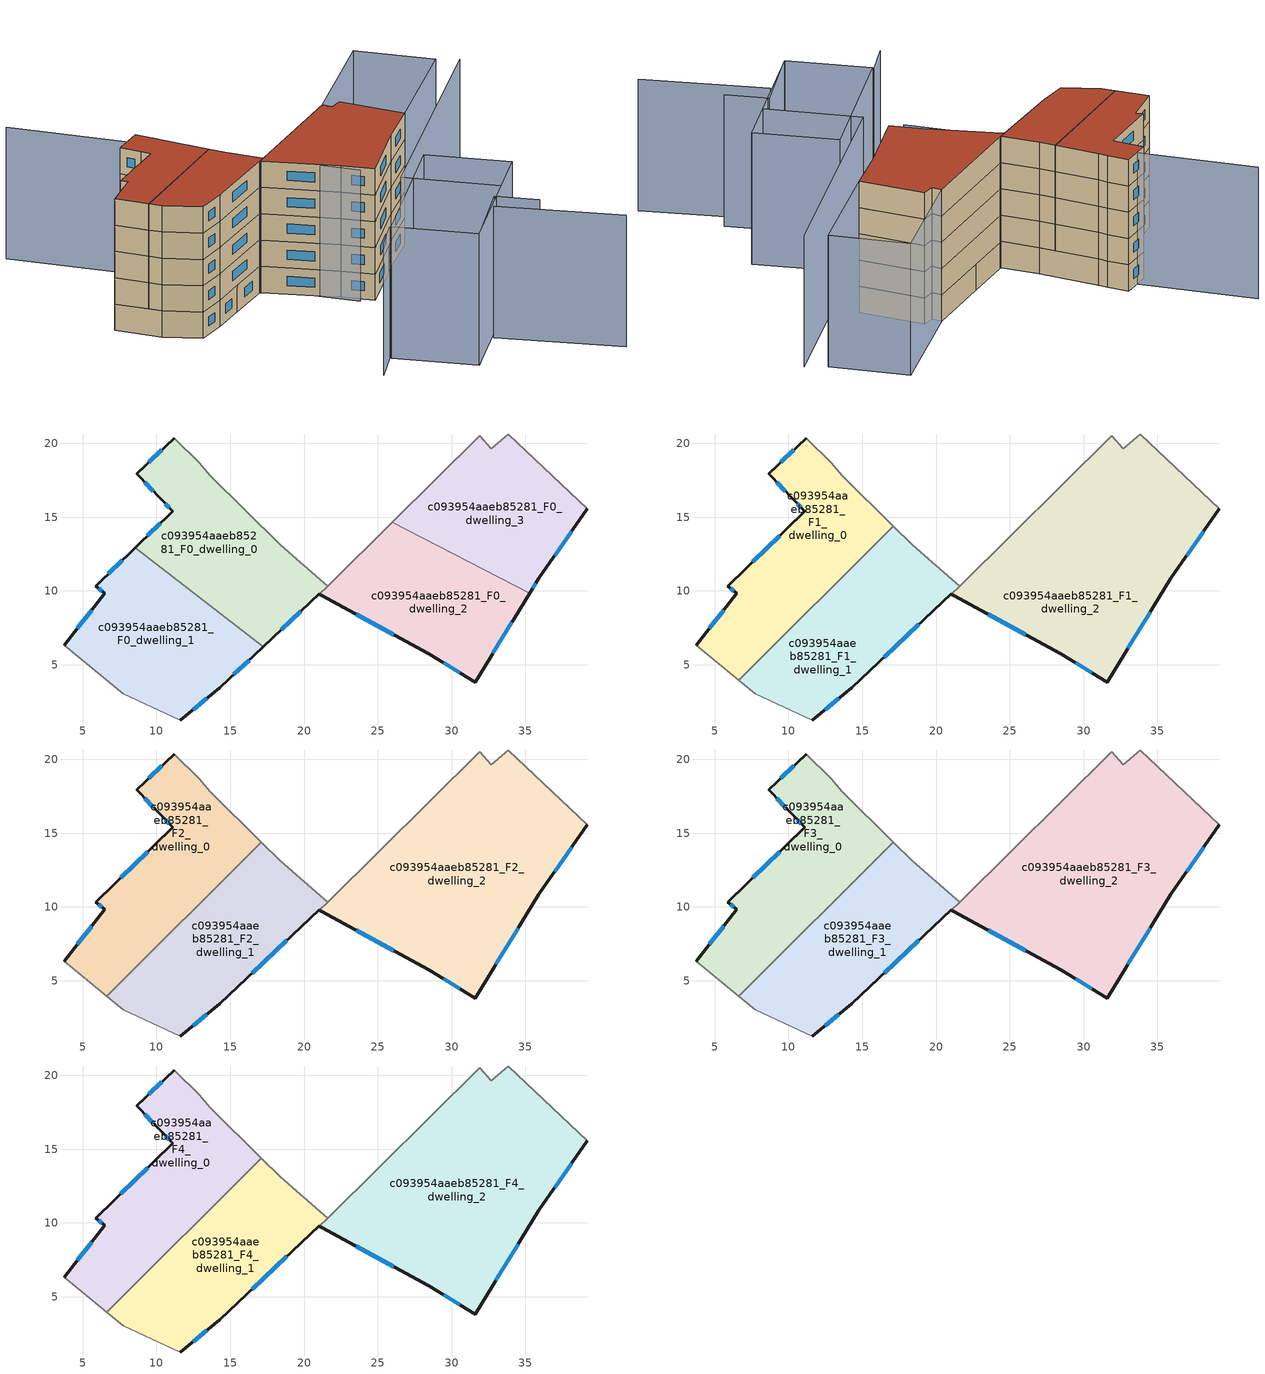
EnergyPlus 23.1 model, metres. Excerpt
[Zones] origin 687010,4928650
c093954aaeb85281_F0_dwelling_0
 floor ground (EU_floor_Construction): 18.38,13.13 21.59,10.33 21.04,9.79 21.03,9.8 17.23,6.22 8.56,12.93 11.09,15.4 10.34,16.18 8.66,17.95 11.2,20.34 12.91,18.69 13.64,17.81 z0
 wall outside (EU_wall_Construction): 17.23,6.22 21.03,9.8 21.04,9.79 / 11.2,20.34 8.66,17.95 10.34,16.18 11.09,15.4 8.56,12.93 z0:3
 wall adiabatic (EU_wall_Construction): 21.59,10.33 18.38,13.13 13.64,17.81 12.91,18.69 11.2,20.34 z0:3
 wall to c093954aaeb85281_F0_dwelling_1 (EU_wall_Construction): 8.55,12.93 17.23,6.22 z0:3
 wall to c093954aaeb85281_F0_dwelling_2 (EU_wall_Construction): 21.05,9.79 21.59,10.33 z0:3
 window (EU_Window_Construction): 18.47,7.38 19.79,8.63 / 10.27,14.59 9.38,13.73 / 10.59,15.92 10.85,15.65 / 9.2,17.37 9.8,16.75 / 10.38,19.56 9.48,18.72 z0.98:2.02
c093954aaeb85281_F0_dwelling_1
 floor ground (EU_floor_Construction): 17.23,6.22 14.29,3.44 11.62,1.26 7.76,3.04 3.74,6.32 6.51,9.84 5.88,10.33 8.56,12.93 z0
 wall outside (EU_wall_Construction): 8.56,12.93 5.88,10.33 6.51,9.84 3.74,6.32 / 11.62,1.26 14.29,3.44 17.23,6.22 z0:3
 wall adiabatic (EU_wall_Construction): 3.74,6.32 7.76,3.04 11.62,1.26 z0:3
 window (EU_Window_Construction): 5.61,8.69 4.64,7.46 / 6.08,10.17 6.3,10 / 7.68,12.08 6.75,11.17 / 15.24,4.34 16.28,5.31 / 12.49,1.97 13.42,2.73 z0.98:2.02
c093954aaeb85281_F0_dwelling_2
 floor ground (EU_floor_Construction): 35.28,9.83 31.58,3.82 28.44,5.76 21.16,9.72 21.05,9.79 21.59,10.33 21.7,10.43 25.97,14.64 z0
 wall outside (EU_wall_Construction): 21.05,9.79 21.16,9.72 28.44,5.76 31.58,3.82 35.28,9.83 z0:3
 wall adiabatic (EU_wall_Construction): 25.97,14.64 21.7,10.43 21.59,10.33 z0:3
 wall to c093954aaeb85281_F0_dwelling_3 (EU_wall_Construction): 35.28,9.83 25.97,14.65 z0:3
 window (EU_Window_Construction): 32.79,5.77 34.08,7.88 / 29.47,5.13 30.56,4.45 / 23.53,8.43 26.08,7.05 z0.98:2.02
c093954aaeb85281_F0_dwelling_3
 floor ground (EU_floor_Construction): 39.19,15.57 35.91,10.87 35.28,9.83 25.97,14.64 31.91,20.5 32.68,19.65 33.83,20.63 z0
 wall outside (EU_wall_Construction): 35.28,9.83 35.91,10.87 39.19,15.57 z0:3
 wall adiabatic (EU_wall_Construction): 39.19,15.57 33.83,20.63 32.68,19.65 31.91,20.5 25.97,14.64 z0:3
 window (EU_Window_Construction): 36.98,12.39 38.13,14.04 / 35.49,10.17 35.71,10.53 z0.98:2.02
c093954aaeb85281_F1_dwelling_0
 floor to c093954aaeb85281_F0_dwelling_0 (EU_floor_Construction): 13.64,17.81 17.1,14.39 12.54,9.85 8.56,12.93 11.09,15.4 10.34,16.18 8.65,17.95 11.2,20.34 12.9,18.69 z3
 floor to c093954aaeb85281_F0_dwelling_1 (EU_floor_Construction): 12.54,9.85 6.63,3.96 3.74,6.32 6.5,9.84 5.88,10.33 8.56,12.93 z3
 wall outside (EU_wall_Construction): 11.2,20.34 8.66,17.95 10.34,16.18 11.09,15.4 5.88,10.33 6.51,9.84 3.74,6.32 z3:6
 wall adiabatic (EU_wall_Construction): 17.1,14.39 13.64,17.81 12.91,18.69 11.2,20.34 / 3.74,6.32 6.63,3.96 z3:6
 wall to c093954aaeb85281_F1_dwelling_1 (EU_wall_Construction): 6.63,3.96 17.1,14.39 z3:6
 window (EU_Window_Construction): 9.4,13.75 7.57,11.98 / 10.59,15.92 10.85,15.65 / 9.2,17.37 9.8,16.75 / 10.38,19.56 9.48,18.72 / 5.61,8.69 4.64,7.46 / 6.08,10.17 6.3,10 z3.98:5.02
c093954aaeb85281_F1_dwelling_1
 floor to c093954aaeb85281_F0_dwelling_0 (EU_floor_Construction): 18.38,13.13 21.59,10.33 21.04,9.79 21.02,9.8 17.23,6.22 12.54,9.85 17.1,14.39 z3
 floor to c093954aaeb85281_F0_dwelling_1 (EU_floor_Construction): 17.23,6.22 14.28,3.44 11.62,1.26 7.76,3.04 6.63,3.96 12.54,9.85 z3
 wall outside (EU_wall_Construction): 11.62,1.26 14.29,3.44 21.03,9.8 21.04,9.79 z3:6
 wall adiabatic (EU_wall_Construction): 21.59,10.33 18.38,13.13 17.1,14.39 / 6.63,3.96 7.76,3.04 11.62,1.26 z3:6
 wall to c093954aaeb85281_F1_dwelling_2 (EU_wall_Construction): 21.04,9.79 21.59,10.33 z3:6
 window (EU_Window_Construction): 16.48,5.51 18.83,7.73 / 12.49,1.97 13.42,2.73 z3.98:5.02
c093954aaeb85281_F1_dwelling_2
 floor to c093954aaeb85281_F0_dwelling_2 (EU_floor_Construction): 35.28,9.83 31.58,3.82 28.44,5.76 21.16,9.72 21.05,9.79 21.59,10.33 21.7,10.43 25.97,14.64 z3
 floor to c093954aaeb85281_F0_dwelling_3 (EU_floor_Construction): 39.19,15.57 35.91,10.87 35.28,9.83 25.97,14.64 31.91,20.5 32.68,19.65 33.83,20.63 z3
 wall outside (EU_wall_Construction): 21.05,9.79 21.16,9.72 28.44,5.76 31.58,3.82 35.91,10.87 39.19,15.57 z3:6
 wall adiabatic (EU_wall_Construction): 39.19,15.57 33.83,20.63 32.68,19.65 31.91,20.5 21.7,10.43 21.59,10.33 z3:6
 window (EU_Window_Construction): 36.98,12.39 38.13,14.04 / 32.99,6.11 34.51,8.57 / 29.47,5.13 30.56,4.45 / 23.53,8.43 26.08,7.05 z3.98:5.02
c093954aaeb85281_F2_dwelling_0
 floor to c093954aaeb85281_F1_dwelling_0 (EU_floor_Construction): 13.64,17.81 17.1,14.39 6.63,3.96 3.74,6.32 6.5,9.84 5.88,10.33 11.09,15.4 10.34,16.18 8.65,17.95 11.2,20.34 12.9,18.69 z6
 wall outside (EU_wall_Construction): 11.2,20.34 8.66,17.95 10.34,16.18 11.09,15.4 5.88,10.33 6.51,9.84 3.74,6.32 z6:9
 wall adiabatic (EU_wall_Construction): 17.1,14.39 13.64,17.81 12.91,18.69 11.2,20.34 / 3.74,6.32 6.63,3.96 z6:9
 wall to c093954aaeb85281_F2_dwelling_1 (EU_wall_Construction): 6.63,3.96 17.1,14.39 z6:9
 window (EU_Window_Construction): 9.4,13.75 7.57,11.98 / 10.59,15.92 10.85,15.65 / 9.2,17.37 9.8,16.75 / 10.38,19.56 9.48,18.72 / 5.61,8.69 4.64,7.46 / 6.08,10.17 6.3,10 z6.98:8.02
c093954aaeb85281_F2_dwelling_1
 floor to c093954aaeb85281_F1_dwelling_1 (EU_floor_Construction): 18.38,13.13 21.59,10.33 21.04,9.79 21.02,9.8 14.28,3.44 11.62,1.26 7.76,3.04 6.63,3.96 17.1,14.39 z6
 wall outside (EU_wall_Construction): 11.62,1.26 14.29,3.44 21.03,9.8 21.04,9.79 z6:9
 wall adiabatic (EU_wall_Construction): 21.59,10.33 18.38,13.13 17.1,14.39 / 6.63,3.96 7.76,3.04 11.62,1.26 z6:9
 wall to c093954aaeb85281_F2_dwelling_2 (EU_wall_Construction): 21.04,9.79 21.59,10.33 z6:9
 window (EU_Window_Construction): 16.48,5.51 18.83,7.73 / 12.49,1.97 13.42,2.73 z6.98:8.02
c093954aaeb85281_F2_dwelling_2
 floor to c093954aaeb85281_F1_dwelling_2 (EU_floor_Construction): 39.19,15.57 35.91,10.87 31.58,3.82 28.44,5.76 21.16,9.72 21.05,9.79 21.59,10.33 21.7,10.43 31.91,20.5 32.68,19.65 33.83,20.63 z6
 wall outside (EU_wall_Construction): 21.05,9.79 21.16,9.72 28.44,5.76 31.58,3.82 35.91,10.87 39.19,15.57 z6:9
 wall adiabatic (EU_wall_Construction): 39.19,15.57 33.83,20.63 32.68,19.65 31.91,20.5 21.7,10.43 21.59,10.33 z6:9
 window (EU_Window_Construction): 36.98,12.39 38.13,14.04 / 32.99,6.11 34.51,8.57 / 29.47,5.13 30.56,4.45 / 23.53,8.43 26.08,7.05 z6.98:8.02
c093954aaeb85281_F3_dwelling_0
 floor to c093954aaeb85281_F2_dwelling_0 (EU_floor_Construction): 13.64,17.81 17.1,14.39 6.63,3.96 3.74,6.32 6.5,9.84 5.88,10.33 11.09,15.4 10.34,16.18 8.65,17.95 11.2,20.34 12.9,18.69 z9
 wall outside (EU_wall_Construction): 11.2,20.34 8.66,17.95 10.34,16.18 11.09,15.4 5.88,10.33 6.51,9.84 3.74,6.32 z9:12
 wall adiabatic (EU_wall_Construction): 17.1,14.39 13.64,17.81 12.91,18.69 11.2,20.34 / 3.74,6.32 6.63,3.96 z9:12
 wall to c093954aaeb85281_F3_dwelling_1 (EU_wall_Construction): 6.63,3.96 17.1,14.39 z9:12
 window (EU_Window_Construction): 9.4,13.75 7.57,11.98 / 10.59,15.92 10.85,15.65 / 9.2,17.37 9.8,16.75 / 10.38,19.56 9.48,18.72 / 5.61,8.69 4.64,7.46 / 6.08,10.17 6.3,10 z9.98:11.02
c093954aaeb85281_F3_dwelling_1
 floor to c093954aaeb85281_F2_dwelling_1 (EU_floor_Construction): 18.38,13.13 21.59,10.33 21.04,9.79 21.02,9.8 14.28,3.44 11.62,1.26 7.76,3.04 6.63,3.96 17.1,14.39 z9
 wall outside (EU_wall_Construction): 11.62,1.26 14.29,3.44 21.03,9.8 21.04,9.79 z9:12
 wall adiabatic (EU_wall_Construction): 21.59,10.33 18.38,13.13 17.1,14.39 / 6.63,3.96 7.76,3.04 11.62,1.26 z9:12
 wall to c093954aaeb85281_F3_dwelling_2 (EU_wall_Construction): 21.04,9.79 21.59,10.33 z9:12
 window (EU_Window_Construction): 16.48,5.51 18.83,7.73 / 12.49,1.97 13.42,2.73 z9.98:11.02
c093954aaeb85281_F3_dwelling_2
 floor to c093954aaeb85281_F2_dwelling_2 (EU_floor_Construction): 39.19,15.57 35.91,10.87 31.58,3.82 28.44,5.76 21.16,9.72 21.05,9.79 21.59,10.33 21.7,10.43 31.91,20.5 32.68,19.65 33.83,20.63 z9
 wall outside (EU_wall_Construction): 21.05,9.79 21.16,9.72 28.44,5.76 31.58,3.82 35.91,10.87 39.19,15.57 z9:12
 wall adiabatic (EU_wall_Construction): 39.19,15.57 33.83,20.63 32.68,19.65 31.91,20.5 21.7,10.43 21.59,10.33 z9:12
 window (EU_Window_Construction): 36.98,12.39 38.13,14.04 / 32.99,6.11 34.51,8.57 / 29.47,5.13 30.56,4.45 / 23.53,8.43 26.08,7.05 z9.98:11.02
c093954aaeb85281_F4_dwelling_0
 floor to c093954aaeb85281_F3_dwelling_0 (EU_floor_Construction): 13.64,17.81 17.1,14.39 6.63,3.96 3.74,6.32 6.5,9.84 5.88,10.33 11.09,15.4 10.34,16.18 8.65,17.95 11.2,20.34 12.9,18.69 z12
 wall outside (EU_wall_Construction): 11.2,20.34 8.66,17.95 10.34,16.18 11.09,15.4 5.88,10.33 6.51,9.84 3.74,6.32 z12:15
 wall adiabatic (EU_wall_Construction): 17.1,14.39 13.64,17.81 12.91,18.69 11.2,20.34 / 3.74,6.32 6.63,3.96 z12:15
 wall to c093954aaeb85281_F4_dwelling_1 (EU_wall_Construction): 6.63,3.96 17.1,14.39 z12:15
 window (EU_Window_Construction): 9.4,13.75 7.57,11.98 / 10.59,15.92 10.85,15.65 / 9.2,17.37 9.8,16.75 / 10.38,19.56 9.48,18.72 / 5.61,8.69 4.64,7.46 / 6.08,10.17 6.3,10 z12.98:14.02
 roof outside (EU_roof_Construction): 17.1,14.39 13.64,17.81 12.91,18.69 11.2,20.34 8.66,17.95 10.34,16.18 11.09,15.4 5.88,10.33 6.51,9.84 3.74,6.32 6.63,3.96 z15
c093954aaeb85281_F4_dwelling_1
 floor to c093954aaeb85281_F3_dwelling_1 (EU_floor_Construction): 18.38,13.13 21.59,10.33 21.04,9.79 21.02,9.8 14.28,3.44 11.62,1.26 7.76,3.04 6.63,3.96 17.1,14.39 z12
 wall outside (EU_wall_Construction): 11.62,1.26 14.29,3.44 21.03,9.8 21.04,9.79 z12:15
 wall adiabatic (EU_wall_Construction): 21.59,10.33 18.38,13.13 17.1,14.39 / 6.63,3.96 7.76,3.04 11.62,1.26 z12:15
 wall to c093954aaeb85281_F4_dwelling_2 (EU_wall_Construction): 21.04,9.79 21.59,10.33 z12:15
 window (EU_Window_Construction): 16.48,5.51 18.83,7.73 / 12.49,1.97 13.42,2.73 z12.98:14.02
 roof outside (EU_roof_Construction): 14.29,3.44 21.03,9.8 21.04,9.79 21.59,10.33 18.38,13.13 17.1,14.39 6.63,3.96 7.76,3.04 11.62,1.26 z15
c093954aaeb85281_F4_dwelling_2
 floor to c093954aaeb85281_F3_dwelling_2 (EU_floor_Construction): 39.19,15.57 35.91,10.87 31.58,3.82 28.44,5.76 21.16,9.72 21.05,9.79 21.59,10.33 21.7,10.43 31.91,20.5 32.68,19.65 33.83,20.63 z12
 wall outside (EU_wall_Construction): 21.05,9.79 21.16,9.72 28.44,5.76 31.58,3.82 35.91,10.87 39.19,15.57 z12:15
 wall adiabatic (EU_wall_Construction): 39.19,15.57 33.83,20.63 32.68,19.65 31.91,20.5 21.7,10.43 21.59,10.33 z12:15
 window (EU_Window_Construction): 36.98,12.39 38.13,14.04 / 32.99,6.11 34.51,8.57 / 29.47,5.13 30.56,4.45 / 23.53,8.43 26.08,7.05 z12.98:14.02
 roof outside (EU_roof_Construction): 31.58,3.82 35.91,10.87 39.19,15.57 33.83,20.63 32.68,19.65 31.91,20.5 21.7,10.43 21.59,10.33 21.05,9.79 21.16,9.72 28.44,5.76 z15
shading: 25.98,-13.67 28.04,-10.03 / 36.19,-14.7 40.74,-6.77 / 40.74,-6.77 44.89,-9.15 / 51.92,-15.87 39.87,-9.06 / 42.32,-4.64 33.32,1.04 / 33.32,1.04 49.15,26.09 / 30,4.12 -0.67,26.77 / 28.15,-10.09 37.49,5.32 / 37.49,5.32 45.44,0.5 / 45.44,0.5 36.1,-14.91 / 36.1,-14.91 28.15,-10.09 / 46.81,26.89 39.06,15.36 / 39.06,15.36 31.75,20.27 / 31.75,20.27 39.51,31.8 / 39.51,31.8 46.81,26.89 z0:15
[Building]
EU S2 Campaign: North Axis=0; Terrain=City; Solar Distribution=FullExterior
[Site:Location]
Bologna: Latitude=44.5; Longitude=11.25; Time Zone=1; Elevation=37
[SizingPeriod:WeatherFileDays]
AnnualSizingPeriod: Begin Month=1; Begin Day of Month=1; End Month=12; End Day of Month=31; Day of Week for Start Day=Monday; Use Weather File Daylight Saving Period=No; Use Weather File Rain and Snow Indicators=No
[MATERIAL]
EU_InternalMass_Material: Roughness=MediumRough; Thickness=0.1; Conductivity=1; Density=1800; Specific Heat=900; Thermal Absorptance=0.9; Solar Absorptance=0.7; Visible Absorptance=0.7
[MATERIAL:NOMASS] Roughness=MediumRough; Thermal Absorptance=0.9; Solar Absorptance=0.7; Visible Absorptance=0.7
Name | Thermal Resistance
EU_wall_NoMass | 0.905828
EU_roof_NoMass | 0.37593
EU_floor_NoMass | 0.67114
[WINDOWMATERIAL:SIMPLEGLAZINGSYSTEM]
EU_Window_SimpleGlazing: UFactor=4.52486; Solar Heat Gain Coefficient=0.85; Visible Transmittance=0.85
[CONSTRUCTION]
EU_wall_Construction: EU_wall_NoMass
EU_roof_Construction: EU_roof_NoMass
EU_floor_Construction: EU_floor_NoMass
EU_InternalMass_Construction: EU_InternalMass_Material
EU_Window_Construction: EU_Window_SimpleGlazing
[ZONE] Type=1; Multiplier=1; Ceiling Height=autocalculate; Floor Area=autocalculate; Part of Total Floor Area=Yes
Name | Volume
c093954aaeb85281_F0_dwelling_0 | 247.631
c093954aaeb85281_F1_dwelling_0; c093954aaeb85281_F2_dwelling_0; c093954aaeb85281_F3_dwelling_0; c093954aaeb85281_F4_dwelling_0 | 247.982
c093954aaeb85281_F0_dwelling_1 | 247.979
c093954aaeb85281_F1_dwelling_1; c093954aaeb85281_F2_dwelling_1; c093954aaeb85281_F3_dwelling_1; c093954aaeb85281_F4_dwelling_1 | 247.627
c093954aaeb85281_F0_dwelling_2 | 229.047
c093954aaeb85281_F1_dwelling_2 | 457.746
c093954aaeb85281_F2_dwelling_2; c093954aaeb85281_F3_dwelling_2; c093954aaeb85281_F4_dwelling_2 | 457.748
c093954aaeb85281_F0_dwelling_3 | 228.696
[INTERNALMASS] Construction=EU_InternalMass_Construction
Name | Zone or ZoneList | Surface Area
c093954aaeb85281_F0_dwelling_0_EU_InternalMass | c093954aaeb85281_F0_dwelling_0 | 82.548
c093954aaeb85281_F0_dwelling_1_EU_InternalMass | c093954aaeb85281_F0_dwelling_1 | 82.6593
c093954aaeb85281_F0_dwelling_2_EU_InternalMass | c093954aaeb85281_F0_dwelling_2 | 76.3491
c093954aaeb85281_F0_dwelling_3_EU_InternalMass | c093954aaeb85281_F0_dwelling_3 | 76.2323
c093954aaeb85281_F1_dwelling_0_EU_InternalMass | c093954aaeb85281_F1_dwelling_0 | 82.6601
c093954aaeb85281_F1_dwelling_1_EU_InternalMass | c093954aaeb85281_F1_dwelling_1 | 82.545
c093954aaeb85281_F1_dwelling_2_EU_InternalMass | c093954aaeb85281_F1_dwelling_2 | 152.582
c093954aaeb85281_F2_dwelling_0_EU_InternalMass | c093954aaeb85281_F2_dwelling_0 | 82.6601
c093954aaeb85281_F2_dwelling_1_EU_InternalMass | c093954aaeb85281_F2_dwelling_1 | 82.545
c093954aaeb85281_F2_dwelling_2_EU_InternalMass | c093954aaeb85281_F2_dwelling_2 | 152.582
c093954aaeb85281_F3_dwelling_0_EU_InternalMass | c093954aaeb85281_F3_dwelling_0 | 82.6601
c093954aaeb85281_F3_dwelling_1_EU_InternalMass | c093954aaeb85281_F3_dwelling_1 | 82.545
c093954aaeb85281_F3_dwelling_2_EU_InternalMass | c093954aaeb85281_F3_dwelling_2 | 152.582
c093954aaeb85281_F4_dwelling_0_EU_InternalMass | c093954aaeb85281_F4_dwelling_0 | 82.6601
c093954aaeb85281_F4_dwelling_1_EU_InternalMass | c093954aaeb85281_F4_dwelling_1 | 82.545
c093954aaeb85281_F4_dwelling_2_EU_InternalMass | c093954aaeb85281_F4_dwelling_2 | 152.582
[OTHEREQUIPMENT] Fuel Type=Electricity; Design Level Calculation Method=Watts/Area; Power per Zone Floor Area=1; Fraction Latent=0; Fraction Radiant=0; Fraction Lost=0; Carbon Dioxide Generation Rate=0; EndUse Subcategory=EU_Step8_InternalGains
Name | Zone or ZoneList or Space or SpaceList | Schedule
EU_Step8_InternalGain_c093954aaeb85281_F0_dwelling_0_f000 | c093954aaeb85281_F0_dwelling_0 | EU_Step8_GainSchedule_c093954aaeb85281_F0_dwelling_0_f000
EU_Step8_InternalGain_c093954aaeb85281_F0_dwelling_1_f000 | c093954aaeb85281_F0_dwelling_1 | EU_Step8_GainSchedule_c093954aaeb85281_F0_dwelling_1_f000
EU_Step8_InternalGain_c093954aaeb85281_F0_dwelling_2_f000 | c093954aaeb85281_F0_dwelling_2 | EU_Step8_GainSchedule_c093954aaeb85281_F0_dwelling_2_f000
EU_Step8_InternalGain_c093954aaeb85281_F0_dwelling_3_f000 | c093954aaeb85281_F0_dwelling_3 | EU_Step8_GainSchedule_c093954aaeb85281_F0_dwelling_3_f000
EU_Step8_InternalGain_c093954aaeb85281_F1_dwelling_0_f000 | c093954aaeb85281_F1_dwelling_0 | EU_Step8_GainSchedule_c093954aaeb85281_F1_dwelling_0_f000
EU_Step8_InternalGain_c093954aaeb85281_F1_dwelling_1_f000 | c093954aaeb85281_F1_dwelling_1 | EU_Step8_GainSchedule_c093954aaeb85281_F1_dwelling_1_f000
EU_Step8_InternalGain_c093954aaeb85281_F1_dwelling_2_f000 | c093954aaeb85281_F1_dwelling_2 | EU_Step8_GainSchedule_c093954aaeb85281_F1_dwelling_2_f000
EU_Step8_InternalGain_c093954aaeb85281_F2_dwelling_0_f000 | c093954aaeb85281_F2_dwelling_0 | EU_Step8_GainSchedule_c093954aaeb85281_F2_dwelling_0_f000
EU_Step8_InternalGain_c093954aaeb85281_F2_dwelling_1_f000 | c093954aaeb85281_F2_dwelling_1 | EU_Step8_GainSchedule_c093954aaeb85281_F2_dwelling_1_f000
EU_Step8_InternalGain_c093954aaeb85281_F2_dwelling_2_f000 | c093954aaeb85281_F2_dwelling_2 | EU_Step8_GainSchedule_c093954aaeb85281_F2_dwelling_2_f000
EU_Step8_InternalGain_c093954aaeb85281_F3_dwelling_0_f000 | c093954aaeb85281_F3_dwelling_0 | EU_Step8_GainSchedule_c093954aaeb85281_F3_dwelling_0_f000
EU_Step8_InternalGain_c093954aaeb85281_F3_dwelling_1_f000 | c093954aaeb85281_F3_dwelling_1 | EU_Step8_GainSchedule_c093954aaeb85281_F3_dwelling_1_f000
EU_Step8_InternalGain_c093954aaeb85281_F3_dwelling_2_f000 | c093954aaeb85281_F3_dwelling_2 | EU_Step8_GainSchedule_c093954aaeb85281_F3_dwelling_2_f000
EU_Step8_InternalGain_c093954aaeb85281_F4_dwelling_0_f000 | c093954aaeb85281_F4_dwelling_0 | EU_Step8_GainSchedule_c093954aaeb85281_F4_dwelling_0_f000
EU_Step8_InternalGain_c093954aaeb85281_F4_dwelling_1_f000 | c093954aaeb85281_F4_dwelling_1 | EU_Step8_GainSchedule_c093954aaeb85281_F4_dwelling_1_f000
EU_Step8_InternalGain_c093954aaeb85281_F4_dwelling_2_f000 | c093954aaeb85281_F4_dwelling_2 | EU_Step8_GainSchedule_c093954aaeb85281_F4_dwelling_2_f000
[ZONEVENTILATION:DESIGNFLOWRATE] Schedule=EU_AlwaysOn; Design Flow Rate Calculation Method=AirChanges/Hour; Air Changes per Hour=0.73129; Ventilation Type=Natural; Fan Pressure Rise=0; Fan Total Efficiency=1; Constant Term Coefficient=1; Temperature Term Coefficient=0; Velocity Term Coefficient=0; Velocity Squared Term Coefficient=0; Minimum Indoor Temperature=-100; Maximum Indoor Temperature=100; Delta Temperature=-100; Minimum Outdoor Temperature=-100; Maximum Outdoor Temperature=100; Maximum Wind Speed=40
Name | Zone or ZoneList or Space or SpaceList
EU_ConstantAir_c093954aaeb85281_F0_dwelling_0 | c093954aaeb85281_F0_dwelling_0
EU_ConstantAir_c093954aaeb85281_F0_dwelling_1 | c093954aaeb85281_F0_dwelling_1
EU_ConstantAir_c093954aaeb85281_F0_dwelling_2 | c093954aaeb85281_F0_dwelling_2
EU_ConstantAir_c093954aaeb85281_F0_dwelling_3 | c093954aaeb85281_F0_dwelling_3
EU_ConstantAir_c093954aaeb85281_F1_dwelling_0 | c093954aaeb85281_F1_dwelling_0
EU_ConstantAir_c093954aaeb85281_F1_dwelling_1 | c093954aaeb85281_F1_dwelling_1
EU_ConstantAir_c093954aaeb85281_F1_dwelling_2 | c093954aaeb85281_F1_dwelling_2
EU_ConstantAir_c093954aaeb85281_F2_dwelling_0 | c093954aaeb85281_F2_dwelling_0
EU_ConstantAir_c093954aaeb85281_F2_dwelling_1 | c093954aaeb85281_F2_dwelling_1
EU_ConstantAir_c093954aaeb85281_F2_dwelling_2 | c093954aaeb85281_F2_dwelling_2
EU_ConstantAir_c093954aaeb85281_F3_dwelling_0 | c093954aaeb85281_F3_dwelling_0
EU_ConstantAir_c093954aaeb85281_F3_dwelling_1 | c093954aaeb85281_F3_dwelling_1
EU_ConstantAir_c093954aaeb85281_F3_dwelling_2 | c093954aaeb85281_F3_dwelling_2
EU_ConstantAir_c093954aaeb85281_F4_dwelling_0 | c093954aaeb85281_F4_dwelling_0
EU_ConstantAir_c093954aaeb85281_F4_dwelling_1 | c093954aaeb85281_F4_dwelling_1
EU_ConstantAir_c093954aaeb85281_F4_dwelling_2 | c093954aaeb85281_F4_dwelling_2
[HVACTEMPLATE:THERMOSTAT] Constant Heating Setpoint=20; Constant Cooling Setpoint=50
EU_HeatOnly_c093954aaeb85281_F0_dwelling_0; EU_HeatOnly_c093954aaeb85281_F0_dwelling_1; EU_HeatOnly_c093954aaeb85281_F0_dwelling_2; EU_HeatOnly_c093954aaeb85281_F0_dwelling_3; EU_HeatOnly_c093954aaeb85281_F1_dwelling_0; EU_HeatOnly_c093954aaeb85281_F1_dwelling_1; EU_HeatOnly_c093954aaeb85281_F1_dwelling_2; EU_HeatOnly_c093954aaeb85281_F2_dwelling_0; EU_HeatOnly_c093954aaeb85281_F2_dwelling_1; EU_HeatOnly_c093954aaeb85281_F2_dwelling_2; EU_HeatOnly_c093954aaeb85281_F3_dwelling_0; EU_HeatOnly_c093954aaeb85281_F3_dwelling_1; EU_HeatOnly_c093954aaeb85281_F3_dwelling_2; EU_HeatOnly_c093954aaeb85281_F4_dwelling_0; EU_HeatOnly_c093954aaeb85281_F4_dwelling_1; EU_HeatOnly_c093954aaeb85281_F4_dwelling_2
[HVACTEMPLATE:ZONE:IDEALLOADSAIRSYSTEM] System Availability Schedule=EU_AlwaysOn; Maximum Heating Supply Air Temperature=50; Minimum Cooling Supply Air Temperature=13; Maximum Heating Supply Air Humidity Ratio=0.0156; Minimum Cooling Supply Air Humidity Ratio=0.0077; Heating Limit=NoLimit; Cooling Limit=NoLimit; Heating Availability Schedule=EU_AlwaysOn; Cooling Availability Schedule=EU_CoolingOff; Dehumidification Control Type=ConstantSensibleHeatRatio; Cooling Sensible Heat Ratio=0.7; Dehumidification Setpoint=60; Humidification Control Type=None; Humidification Setpoint=30; Outdoor Air Method=None; Outdoor Air Flow Rate per Person=0.00944; Outdoor Air Flow Rate per Zone Floor Area=0; Outdoor Air Flow Rate per Zone=0; Demand Controlled Ventilation Type=None; Outdoor Air Economizer Type=NoEconomizer; Heat Recovery Type=None; Sensible Heat Recovery Effectiveness=0.7; Latent Heat Recovery Effectiveness=0.65
Name | Template Thermostat
c093954aaeb85281_F0_dwelling_0 | EU_HeatOnly_c093954aaeb85281_F0_dwelling_0
c093954aaeb85281_F0_dwelling_1 | EU_HeatOnly_c093954aaeb85281_F0_dwelling_1
c093954aaeb85281_F0_dwelling_2 | EU_HeatOnly_c093954aaeb85281_F0_dwelling_2
c093954aaeb85281_F0_dwelling_3 | EU_HeatOnly_c093954aaeb85281_F0_dwelling_3
c093954aaeb85281_F1_dwelling_0 | EU_HeatOnly_c093954aaeb85281_F1_dwelling_0
c093954aaeb85281_F1_dwelling_1 | EU_HeatOnly_c093954aaeb85281_F1_dwelling_1
c093954aaeb85281_F1_dwelling_2 | EU_HeatOnly_c093954aaeb85281_F1_dwelling_2
c093954aaeb85281_F2_dwelling_0 | EU_HeatOnly_c093954aaeb85281_F2_dwelling_0
c093954aaeb85281_F2_dwelling_1 | EU_HeatOnly_c093954aaeb85281_F2_dwelling_1
c093954aaeb85281_F2_dwelling_2 | EU_HeatOnly_c093954aaeb85281_F2_dwelling_2
c093954aaeb85281_F3_dwelling_0 | EU_HeatOnly_c093954aaeb85281_F3_dwelling_0
c093954aaeb85281_F3_dwelling_1 | EU_HeatOnly_c093954aaeb85281_F3_dwelling_1
c093954aaeb85281_F3_dwelling_2 | EU_HeatOnly_c093954aaeb85281_F3_dwelling_2
c093954aaeb85281_F4_dwelling_0 | EU_HeatOnly_c093954aaeb85281_F4_dwelling_0
c093954aaeb85281_F4_dwelling_1 | EU_HeatOnly_c093954aaeb85281_F4_dwelling_1
c093954aaeb85281_F4_dwelling_2 | EU_HeatOnly_c093954aaeb85281_F4_dwelling_2
[SIZING:ZONE] Zone Cooling Design Supply Air Temperature Input Method=SupplyAirTemperature; Zone Cooling Design Supply Air Temperature=13; Zone Heating Design Supply Air Temperature Input Method=SupplyAirTemperature; Zone Heating Design Supply Air Temperature=50; Zone Cooling Design Supply Air Humidity Ratio=0.008; Zone Heating Design Supply Air Humidity Ratio=0.008; Cooling Design Air Flow Method=DesignDay; Cooling Design Air Flow Rate=0; Cooling Minimum Air Flow per Zone Floor Area=0.000762; Cooling Minimum Air Flow=0; Cooling Minimum Air Flow Fraction=0.2; Heating Design Air Flow Method=DesignDay; Heating Design Air Flow Rate=0; Heating Maximum Air Flow per Zone Floor Area=0.002032; Heating Maximum Air Flow=0.141576; Heating Maximum Air Flow Fraction=0.3; Account for Dedicated Outdoor Air System=No; Dedicated Outdoor Air System Control Strategy=NeutralSupplyAir; Dedicated Outdoor Air Low Setpoint Temperature for Design=autosize; Dedicated Outdoor Air High Setpoint Temperature for Design=autosize; Zone Load Sizing Method=Sensible Load Only No Latent Load; Zone Latent Cooling Design Supply Air Humidity Ratio Input Method=HumidityRatioDifference; Zone Cooling Design Supply Air Humidity Ratio Difference=0.005; Zone Latent Heating Design Supply Air Humidity Ratio Input Method=HumidityRatioDifference; Zone Humidification Design Supply Air Humidity Ratio Difference=0.005
c093954aaeb85281_F0_dwelling_0; c093954aaeb85281_F0_dwelling_1; c093954aaeb85281_F0_dwelling_2; c093954aaeb85281_F0_dwelling_3; c093954aaeb85281_F1_dwelling_0; c093954aaeb85281_F1_dwelling_1; c093954aaeb85281_F1_dwelling_2; c093954aaeb85281_F2_dwelling_0; c093954aaeb85281_F2_dwelling_1; c093954aaeb85281_F2_dwelling_2; c093954aaeb85281_F3_dwelling_0; c093954aaeb85281_F3_dwelling_1; c093954aaeb85281_F3_dwelling_2; c093954aaeb85281_F4_dwelling_0; c093954aaeb85281_F4_dwelling_1; c093954aaeb85281_F4_dwelling_2
[SCHEDULE:CONSTANT]
Name | Hourly Value
EU_AlwaysOn | 1
EU_CoolingOff | 0
[SCHEDULE:FILE] Column Number=1; Rows to Skip at Top=0; Number of Hours of Data=8760; Column Separator=Comma; Interpolate to Timestep=No; Minutes per Item=60; Adjust Schedule for Daylight Savings=Yes
Name | File
EU_Step8_GainSchedule_c093954aaeb85281_F0_dwelling_0_f000 | ../../schedules/c093954aaeb85281/c093954aaeb85281_F0_dwelling_0_f000_gain.csv
EU_Step8_GainSchedule_c093954aaeb85281_F0_dwelling_1_f000 | ../../schedules/c093954aaeb85281/c093954aaeb85281_F0_dwelling_1_f000_gain.csv
EU_Step8_GainSchedule_c093954aaeb85281_F0_dwelling_2_f000 | ../../schedules/c093954aaeb85281/c093954aaeb85281_F0_dwelling_2_f000_gain.csv
EU_Step8_GainSchedule_c093954aaeb85281_F0_dwelling_3_f000 | ../../schedules/c093954aaeb85281/c093954aaeb85281_F0_dwelling_3_f000_gain.csv
EU_Step8_GainSchedule_c093954aaeb85281_F1_dwelling_0_f000 | ../../schedules/c093954aaeb85281/c093954aaeb85281_F1_dwelling_0_f000_gain.csv
EU_Step8_GainSchedule_c093954aaeb85281_F1_dwelling_1_f000 | ../../schedules/c093954aaeb85281/c093954aaeb85281_F1_dwelling_1_f000_gain.csv
EU_Step8_GainSchedule_c093954aaeb85281_F1_dwelling_2_f000 | ../../schedules/c093954aaeb85281/c093954aaeb85281_F1_dwelling_2_f000_gain.csv
EU_Step8_GainSchedule_c093954aaeb85281_F2_dwelling_0_f000 | ../../schedules/c093954aaeb85281/c093954aaeb85281_F2_dwelling_0_f000_gain.csv
EU_Step8_GainSchedule_c093954aaeb85281_F2_dwelling_1_f000 | ../../schedules/c093954aaeb85281/c093954aaeb85281_F2_dwelling_1_f000_gain.csv
EU_Step8_GainSchedule_c093954aaeb85281_F2_dwelling_2_f000 | ../../schedules/c093954aaeb85281/c093954aaeb85281_F2_dwelling_2_f000_gain.csv
EU_Step8_GainSchedule_c093954aaeb85281_F3_dwelling_0_f000 | ../../schedules/c093954aaeb85281/c093954aaeb85281_F3_dwelling_0_f000_gain.csv
EU_Step8_GainSchedule_c093954aaeb85281_F3_dwelling_1_f000 | ../../schedules/c093954aaeb85281/c093954aaeb85281_F3_dwelling_1_f000_gain.csv
EU_Step8_GainSchedule_c093954aaeb85281_F3_dwelling_2_f000 | ../../schedules/c093954aaeb85281/c093954aaeb85281_F3_dwelling_2_f000_gain.csv
EU_Step8_GainSchedule_c093954aaeb85281_F4_dwelling_0_f000 | ../../schedules/c093954aaeb85281/c093954aaeb85281_F4_dwelling_0_f000_gain.csv
EU_Step8_GainSchedule_c093954aaeb85281_F4_dwelling_1_f000 | ../../schedules/c093954aaeb85281/c093954aaeb85281_F4_dwelling_1_f000_gain.csv
EU_Step8_GainSchedule_c093954aaeb85281_F4_dwelling_2_f000 | ../../schedules/c093954aaeb85281/c093954aaeb85281_F4_dwelling_2_f000_gain.csv
